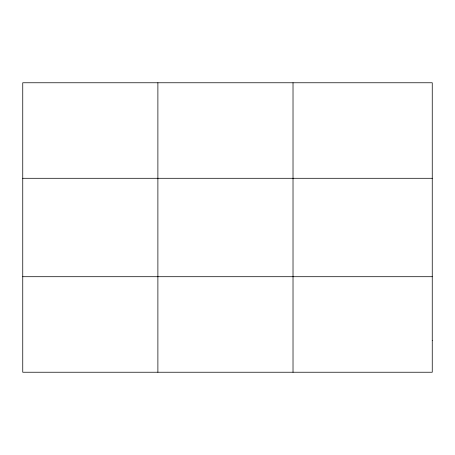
<?xml version="1.0" encoding="UTF-8"?>
<svg xmlns="http://www.w3.org/2000/svg" width="455" height="455" viewBox="0 0 455 455"><rect width="100%" height="100%" fill="white"/><g stroke="black" fill="none" stroke-linecap="round" stroke-linejoin="round"><path stroke-width="0.68" d="M157.885 372.236L157.885 82.764M293.02 372.236L293.02 82.764M22.75 178.292L432.25 178.292M22.75 276.708L432.25 276.708M432.25 340.391L432.25 372.236L22.75 372.236L22.75 82.764L432.25 82.764L432.25 340.391"/></g></svg>
